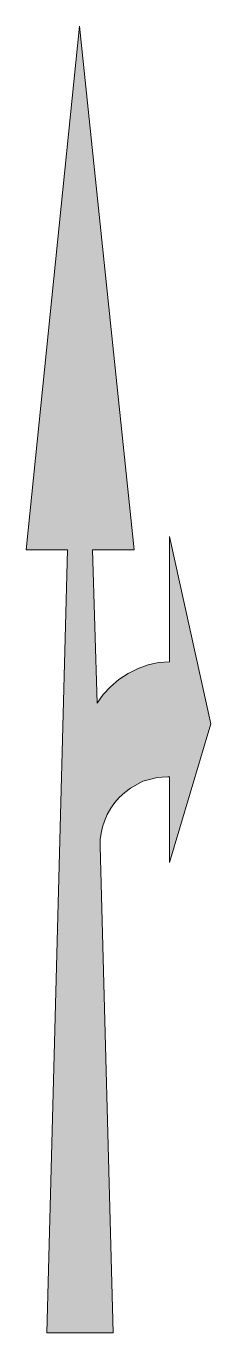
# Model space of a CAD drawing. Header units: metres. Extents: x 180 to 218, y 9 to 275.
import ezdxf

# ---------------------------------------------------------------- set-up
doc = ezdxf.new("R2010")
doc.units = ezdxf.units.M
doc.layers.add('FILL_WHITE_FFFFFF', color=7, linetype='Continuous', true_color=0xffffff)

msp = doc.modelspace()

# ---------------------------------------------------------------- hatches: boundary and pattern name
at = {"layer": 'FILL_WHITE_FFFFFF', "true_color": 0xffffff}
h = msp.add_hatch(color=7, dxfattribs=at)
h.dxf.hatch_style = 1
h.paths.add_polyline_path([(202.35, 168.45), (193.95, 168.45), (194.85, 137.25), (196.09, 138.99), (197.55, 140.59), (199.24, 142.02), (201.15, 143.25), (203.18, 144.26), (205.24, 145.01), (207.35, 145.49), (209.55, 145.65), (209.55, 171.15), (217.95, 133.05), (209.55, 104.85), (209.55, 122.25), (209.25, 122.25), (208.07, 122.19), (206.81, 122.02), (205.5, 121.74), (204.15, 121.35), (201.64, 119.93), (200.48, 119.07), (199.35, 118.05), (198.46, 117.05), (197.62, 115.88), (196.9, 114.59), (196.35, 113.25), (195.96, 112.07), (195.67, 110.81), (195.51, 109.5), (195.45, 108.15), (198.15, 9.15), (184.65, 9.15), (188.85, 168.45), (180.45, 168.45), (191.25, 274.95), (202.35, 168.45)])

# ---------------------------------------------------------------- linework, layer by layer
at = {"layer": 'FILL_WHITE_FFFFFF', "lineweight": 0, "true_color": 0xffffff}
msp.add_lwpolyline([(202.35, 168.45), (193.95, 168.45), (194.85, 137.25), (196.09, 138.99), (197.55, 140.59), (199.24, 142.02), (201.15, 143.25), (203.18, 144.26), (205.24, 145.01), (207.35, 145.49), (209.55, 145.65), (209.55, 171.15), (217.95, 133.05), (209.55, 104.85), (209.55, 122.25), (209.25, 122.25), (208.07, 122.19), (206.81, 122.02), (205.5, 121.74), (204.15, 121.35), (201.64, 119.93), (200.48, 119.07), (199.35, 118.05), (198.46, 117.05), (197.62, 115.88), (196.9, 114.59), (196.35, 113.25), (195.96, 112.07), (195.67, 110.81), (195.51, 109.5), (195.45, 108.15), (198.15, 9.15), (184.65, 9.15), (188.85, 168.45), (180.45, 168.45), (191.25, 274.95)], close=True, dxfattribs=at)

doc.saveas('drawing.dxf')
